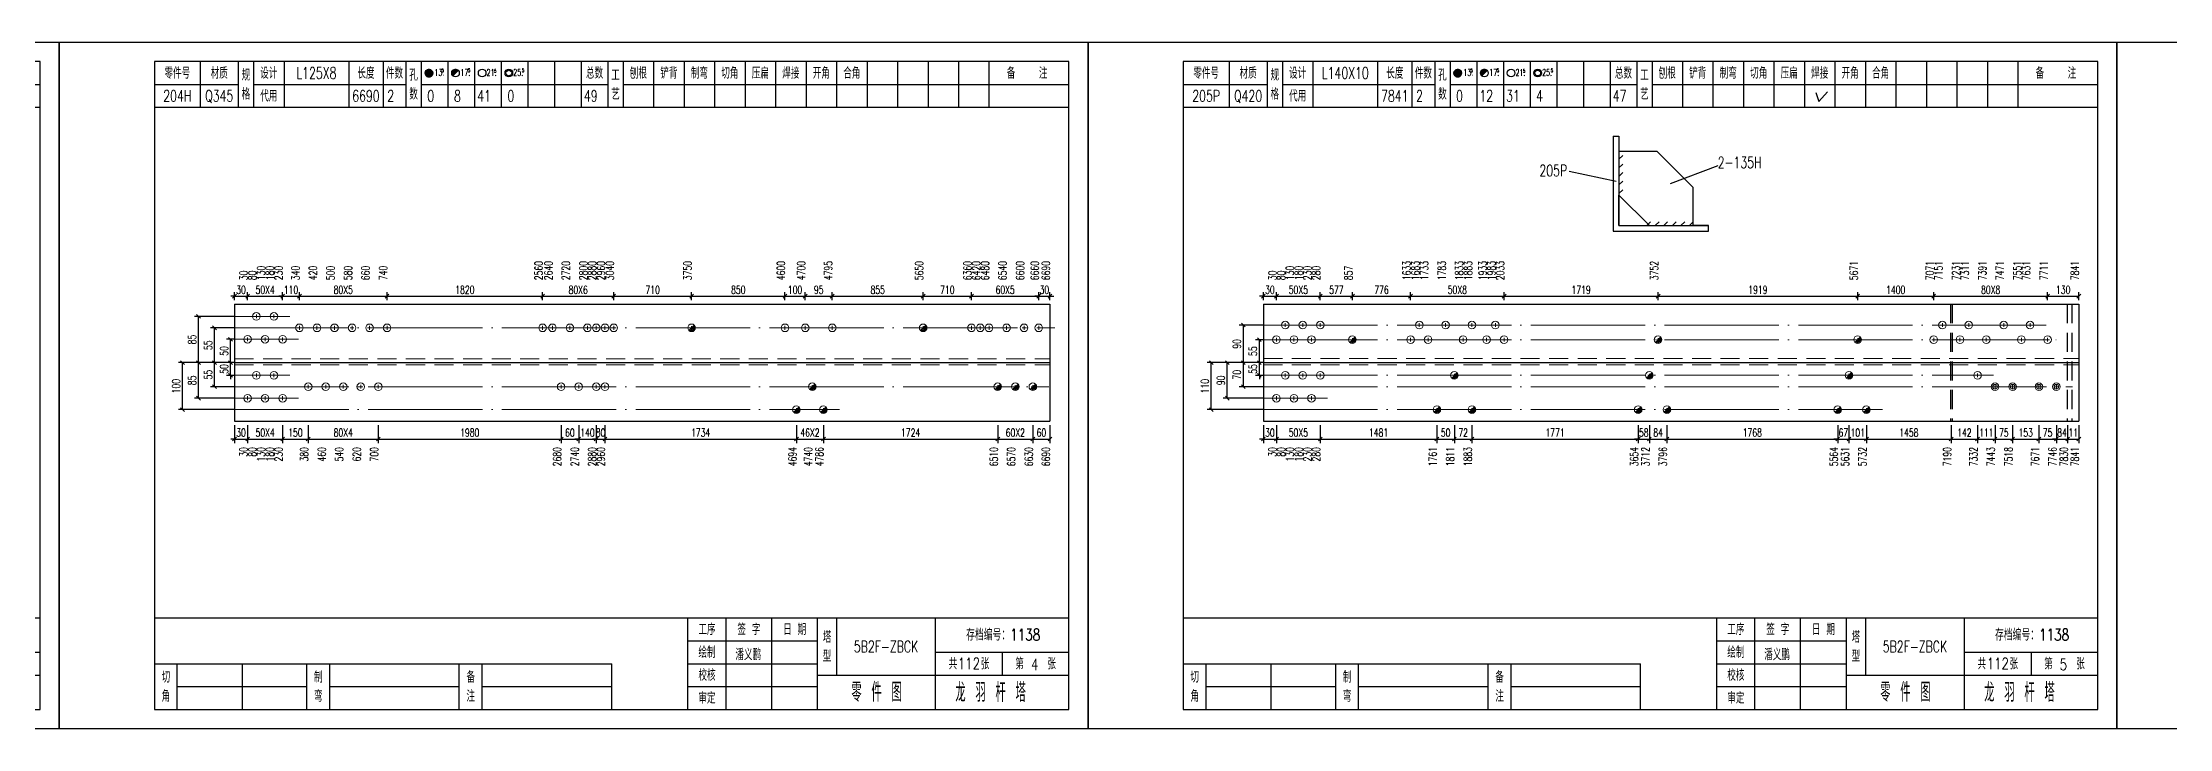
# Model space of a CAD drawing. Header units: millimetres. Extents: x 0 to 30240, y -10896 to -1348.
# Drawn here: x 806 to 1364, y -2069 to -1889 of the extents above; entities that cross this region are included whole.
import ezdxf
from ezdxf.enums import TextEntityAlignment as Align

# ---------------------------------------------------------------- set-up
doc = ezdxf.new("R2010")
doc.units = ezdxf.units.MM
doc.header["$LTSCALE"] = 20
doc.header["$PDMODE"] = 1
doc.linetypes.add('DASHDOT2X', pattern=[1.75, 1.5, -0.125, 0, -0.125])
doc.linetypes.add('HIDDEN', pattern=[0.375, 0.25, -0.125])
for name, color, linetype, lineweight in [('1', 7, 'Continuous', 25), ('11', 3, 'Continuous', 13), ('2', 1, 'HIDDEN', 13), ('5', 1, 'Continuous', 13), ('7', 2, 'DASHDOT2X', 13)]:
    doc.layers.add(name, color=color, linetype=linetype, lineweight=lineweight)
doc.styles.get("Standard").update_dxf_attribs({"font": 'simplex', "width": 0.7, "bigfont": 'gbhzfs.shx'})
doc.styles.add('SYMBOL_TXT', font='txt.shx', dxfattribs={"width": 0.6})
doc.styles.add('TITLE_TXT', font='simplex.shx', dxfattribs={"width": 0.75, "height": 2.5, "bigfont": 'gbhzfs.shx'})
doc.dimstyles.get("Standard").update_dxf_attribs({"dimtxt": 2.1, "dimasz": 1, "dimexe": 1.05, "dimexo": 0, "dimgap": 0.63, "dimtad": 1, "dimzin": 0, "dimdsep": 46, "dimtxsty": 'standard', "dimblk": 'OBLIQUE', "dimblk1": 'OBLIQUE', "dimblk2": 'OBLIQUE', "dimcen": 0.09, "dimadec": 0, "dimazin": 0, "dimtfac": 1, "dimtdec": 1, "dimtix": 1, "dimtmove": 0, "dimatfit": 3, "dimfxl": 0, "dimtolj": 1, "dimtzin": 0, "dimarcsym": 0})
pattern_1 = [(0, (-3, 0), (0, 0.0125), [])]

# ---------------------------------------------------------------- blocks, each defined once
blk = doc.blocks.new('M12_HOLE')
h = blk.add_hatch()
h.set_pattern_fill('LINE', scale=0.1, style=0)
h.set_pattern_definition(pattern_1)
h.paths.add_polyline_path([(-5, 0, 1), (-1, 0, 1)])
at = {"color": 7}
blk.add_circle((-3, 0), 2, dxfattribs=at)
at = {"color": 7, "attachment_point": 1, "style": 'SYMBOL_TXT'}
for s, insert, char_height, width in [('13\\f??|b0|i0|c0|p54;.', (-0.1, 2.1), 3.5, 5.707), ('5', (3.7, 2.3), 1.8, 2.931)]:
    blk.add_mtext(s, dxfattribs=dict(at, insert=insert, char_height=char_height, width=width))
blk = doc.blocks.new('M16_HOLE')
h = blk.add_hatch()
h.set_pattern_fill('LINE', scale=0.1, style=0)
h.set_pattern_definition(pattern_1)
h.paths.add_polyline_path([(-1.6, 1.4, 0.668179), (-5, 0, 0.198912), (-4.4, -1.4)])
at = {"color": 7}
blk.add_circle((-3, 0), 2, dxfattribs=at)
at = {"color": 7, "attachment_point": 1, "style": 'SYMBOL_TXT'}
for s, insert, char_height, width in [('17.', (-0.4, 2.1), 3.5, 6.316), ('5', (3.6, 2.3), 1.8, 1.822)]:
    blk.add_mtext(s, dxfattribs=dict(at, insert=insert, char_height=char_height, width=width))
blk = doc.blocks.new('M20_HOLE')
at = {"color": 7}
blk.add_circle((-3, 0), 2, dxfattribs=at)
at = {"color": 7, "attachment_point": 1, "style": 'SYMBOL_TXT'}
for s, insert, char_height, width in [('21.', (-0.7, 2), 3.5, 6.074), ('5', (3.3, 2), 1.8, 1.458)]:
    blk.add_mtext(s, dxfattribs=dict(at, insert=insert, char_height=char_height, width=width))
blk = doc.blocks.new('M24_HOLE')
at = {"color": 7}
for radius in [2, 1.5]:
    blk.add_circle((-3, 0), radius, dxfattribs=at)
at = {"color": 7, "attachment_point": 1, "style": 'SYMBOL_TXT'}
for s, insert, char_height, width in [('25.', (-0.7, 2.1), 3.5, 2.429), ('5', (3.9, 2.3), 1.8, 1.944)]:
    blk.add_mtext(s, dxfattribs=dict(at, insert=insert, char_height=char_height, width=width))
blk = doc.blocks.new('JgCard')
for p, q in [((270, 180), (0, 180)), ((0, 180), (0, 0)), ((270, 0), (270, 180)), ((265, 175), (25, 175)), ((25, 175), (25, 5)), ((37, 175), (37, 163)), ((47, 175), (47, 163)), ((51, 175), (51, 163)), ((59, 175), (59, 163)), ((76, 175), (76, 163)), ((85, 175), (85, 163)), ((91, 175), (91, 163)), ((95, 175), (95, 163)), ((102, 175), (102, 163)), ((109, 175), (109, 163)), ((116, 175), (116, 163)), ((123, 175), (123, 163)), ((130, 175), (130, 163)), ((137, 175), (137, 163)), ((144, 175), (144, 163)), ((148, 175), (148, 163)), ((156, 175), (156, 163)), ((164, 175), (164, 163)), ((172, 175), (172, 163)), ((180, 175), (180, 163)), ((188, 175), (188, 163)), ((196, 175), (196, 163)), ((204, 175), (204, 163)), ((212, 175), (212, 163)), ((220, 175), (220, 163)), ((228, 175), (228, 163)), ((236, 175), (236, 163)), ((244, 175), (244, 163)), ((265, 5), (265, 175)), ((25, 169), (47, 169)), ((51, 169), (91, 169)), ((95, 169), (144, 169)), ((148, 169), (265, 169)), ((25, 163), (265, 163)), ((25, 29), (265, 29)), ((165, 5), (165, 29)), ((175, 5), (175, 29)), ((187, 5), (187, 29)), ((199, 5), (199, 29)), ((204, 29), (204, 14)), ((230, 5), (230, 29)), ((165, 23), (199, 23)), ((25, 17), (145, 17)), ((31, 5), (31, 17)), ((48, 17), (48, 5)), ((65, 5), (65, 17)), ((71, 5), (71, 17)), ((105, 5), (105, 17)), ((111, 5), (111, 17)), ((145, 5), (145, 17)), ((165, 17), (199, 17)), ((230, 20), (265, 20)), ((247.5, 20), (247.5, 14)), ((199, 14), (265, 14)), ((31, 11), (65, 11)), ((71, 11), (105, 11)), ((111, 11), (145, 11)), ((165, 11), (199, 11)), ((0, 0), (270, 0)), ((25, 5), (265, 5))]:
    blk.add_line(p, q)
blk.add_lwpolyline([(96.03, 171.99, -1), (98.03, 171.99, -1)], format="xyb", close=True)
blk.add_point((145, 96))
at = {"xscale": 0.5, "yscale": 0.5, "zscale": 0.5}
for name, p in [('M12_HOLE', (98.53, 171.99)), ('M16_HOLE', (105.5, 172)), ('M24_HOLE', (119.5, 172)), ('M20_HOLE', (112.5, 172))]:
    blk.add_blockref(name, p, dxfattribs=at)
at = {"style": 'TITLE_TXT', "width": 0.75}
for s, height, p in [('存档编号：1138', 3.076, (238.02, 23.07)), ('潘义鹏', 3, (177.45, 17.91)), ('龙 羽 杆 塔', 5, (235.17, 6.97))]:
    blk.add_text(s, height=height, dxfattribs=at).set_placement(p)
at = {"attachment_point": 5, "style": 'TITLE_TXT'}
for s, insert, char_height, width in [('零件号', (31, 172), 3, 15), ('材质', (42, 172), 3, 8), ('设计', (55, 172), 3, 8), ('长度', (80.5, 172), 3, 8), ('件数', (88, 172), 3, 6), ('总数', (140.5, 172), 3, 7), ('刨根', (152, 172), 3, 8), ('铲背', (160, 172), 3, 8), ('制弯', (168, 172), 3, 8), ('切角', (176, 172), 3, 8), ('压扁', (184, 172), 3, 8), ('焊接', (192, 172), 3, 8), ('开角', (200, 172), 3, 8), ('合角', (208, 172), 3, 8), ('备    注', (254, 172), 3, 22), ('规格', (49, 169), 3, 4), ('代用', (55, 166), 3, 8), ('孔数', (93, 169), 3, 4), ('工\\P艺', (146, 169), 3, 4), ('工序', (170, 26), 3, 10), ('签 字', (181, 26), 3, 12), ('日 期', (193, 26), 3, 12), ('塔\\P型', (201.5, 21.5), 3, 5), ('绘制', (170, 20), 3, 10), ('共    张', (238.75, 17), 3, 17.5), ('第    张', (256.25, 17), 3, 17.5), ('切\\P角', (28, 11), 3, 6), ('制\\P弯', (68, 11), 3, 6), ('备\\P注', (108, 11), 3, 6), ('校核', (170, 14), 3, 10), ('零 件 图', (214.5, 9.5), 5, 31), ('审定', (170, 8), 3, 10)]:
    blk.add_mtext(s, dxfattribs=dict(at, insert=insert, char_height=char_height, width=width))
blk = doc.blocks.new('M20')
for p, q in [((-0.5, 0), (0.5, 0)), ((0, -0.5), (0, 0.5))]:
    blk.add_line(p, q)
blk.add_circle((0, 0), 1)
blk = doc.blocks.new('M16')
for p, q in [((-0.71, -0.71), (0.71, 0.71)), ((-0.4, 0), (0.4, 0)), ((0, 0.4), (0, -0.4))]:
    blk.add_line(p, q)
blk.add_circle((0, 0), 1)
for radius in [0.8, 0.6, 0.4, 0.2]:
    blk.add_arc((0, 0), radius, 225, 45)
blk = doc.blocks.new('_Oblique')
at = {"color": 0, "linetype": 'ByBlock', "lineweight": -2}
blk.add_line((-0.5, -0.5), (0.5, 0.5), dxfattribs=at)
blk = doc.blocks.new('*D1038')
at = {"layer": '11', "color": 0, "lineweight": -2}
for p, q in [((856, -1989.35), (856, -1994.07)), ((859.44, -1989.35), (859.44, -1994.07)), ((856, -1993.02), (855, -1993.02)), ((856, -1993.02), (859.44, -1993.02)), ((859.44, -1993.02), (860.44, -1993.02))]:
    blk.add_line(p, q, dxfattribs=at)
at = {"layer": 'Defpoints', "color": 0}
for p in [(856, -1989.35), (859.44, -1989.35), (859.44, -1993.02)]:
    blk.add_point(p, dxfattribs=at)
at = {"layer": '11', "color": 0, "lineweight": -2}
blk.add_blockref('_Oblique', (856, -1993.02), dxfattribs=at)
at = {"layer": '11', "color": 0, "lineweight": -2, "rotation": 180}
blk.add_blockref('_Oblique', (859.44, -1993.02), dxfattribs=at)
at = {"layer": '11', "color": 0, "insert": (857.72, -1991.34), "char_height": 2.1, "attachment_point": 5}
blk.add_mtext('\\A1;30', dxfattribs=at)
blk = doc.blocks.new('*D1044')
at = {"layer": '11', "color": 0, "lineweight": -2}
for p, q in [((946.33, -1989.35), (946.33, -1994.07)), ((950.93, -1989.35), (950.93, -1994.07)), ((946.33, -1993.02), (945.33, -1993.02)), ((946.33, -1993.02), (950.93, -1993.02)), ((950.93, -1993.02), (951.93, -1993.02))]:
    blk.add_line(p, q, dxfattribs=at)
at = {"layer": 'Defpoints', "color": 0}
for p in [(946.33, -1989.35), (950.93, -1989.35), (950.93, -1993.02)]:
    blk.add_point(p, dxfattribs=at)
at = {"layer": '11', "color": 0, "lineweight": -2}
blk.add_blockref('_Oblique', (946.33, -1993.02), dxfattribs=at)
at = {"layer": '11', "color": 0, "lineweight": -2, "rotation": 180}
blk.add_blockref('_Oblique', (950.93, -1993.02), dxfattribs=at)
at = {"layer": '11', "color": 0, "insert": (948.63, -1991.34), "char_height": 2.1, "attachment_point": 5}
blk.add_mtext('\\A1;140', dxfattribs=at)
blk = doc.blocks.new('*D1045')
at = {"layer": '11', "color": 0, "lineweight": -2}
for p, q in [((950.93, -1989.35), (950.93, -1994.07)), ((953.23, -1989.35), (953.23, -1994.07)), ((950.93, -1993.02), (949.93, -1993.02)), ((950.93, -1993.02), (953.23, -1993.02)), ((953.23, -1993.02), (954.23, -1993.02))]:
    blk.add_line(p, q, dxfattribs=at)
at = {"layer": 'Defpoints', "color": 0}
for p in [(950.93, -1989.35), (953.23, -1989.35), (953.23, -1993.02)]:
    blk.add_point(p, dxfattribs=at)
at = {"layer": '11', "color": 0, "lineweight": -2}
blk.add_blockref('_Oblique', (950.93, -1993.02), dxfattribs=at)
at = {"layer": '11', "color": 0, "lineweight": -2, "rotation": 180}
blk.add_blockref('_Oblique', (953.23, -1993.02), dxfattribs=at)
at = {"layer": '11', "color": 0, "insert": (952.08, -1991.34), "char_height": 2.1, "attachment_point": 5}
blk.add_mtext('\\A1;80', dxfattribs=at)
blk = doc.blocks.new('*D1051')
at = {"layer": '11', "color": 0, "lineweight": -2}
for p, q in [((856, -1955.54), (855, -1955.54)), ((856, -1956.59), (856, -1954.49)), ((856, -1955.54), (859.44, -1955.54)), ((859.44, -1956.59), (859.44, -1954.49)), ((859.44, -1955.54), (860.44, -1955.54))]:
    blk.add_line(p, q, dxfattribs=at)
at = {"layer": 'Defpoints', "color": 0}
for p in [(856, -1956.59), (859.44, -1955.54), (859.44, -1956.59)]:
    blk.add_point(p, dxfattribs=at)
at = {"layer": '11', "color": 0, "lineweight": -2}
blk.add_blockref('_Oblique', (856, -1955.54), dxfattribs=at)
at = {"layer": '11', "color": 0, "lineweight": -2, "rotation": 180}
blk.add_blockref('_Oblique', (859.44, -1955.54), dxfattribs=at)
at = {"layer": '11', "color": 0, "insert": (857.72, -1953.86), "char_height": 2.1, "attachment_point": 5}
blk.add_mtext('\\A1;30', dxfattribs=at)
blk = doc.blocks.new('*D1053')
at = {"layer": '11', "color": 0, "lineweight": -2}
for p, q in [((868.64, -1955.54), (867.64, -1955.54)), ((868.64, -1956.59), (868.64, -1954.49)), ((868.64, -1955.54), (873.05, -1955.54)), ((873.05, -1956.59), (873.05, -1954.49)), ((873.05, -1955.54), (874.05, -1955.54))]:
    blk.add_line(p, q, dxfattribs=at)
at = {"layer": 'Defpoints', "color": 0}
for p in [(868.64, -1956.59), (873.05, -1955.54), (873.05, -1956.59)]:
    blk.add_point(p, dxfattribs=at)
at = {"layer": '11', "color": 0, "lineweight": -2}
blk.add_blockref('_Oblique', (868.64, -1955.54), dxfattribs=at)
at = {"layer": '11', "color": 0, "lineweight": -2, "rotation": 180}
blk.add_blockref('_Oblique', (873.05, -1955.54), dxfattribs=at)
at = {"layer": '11', "color": 0, "insert": (870.85, -1953.86), "char_height": 2.1, "attachment_point": 5}
blk.add_mtext('\\A1;110', dxfattribs=at)
blk = doc.blocks.new('*D1064')
at = {"layer": '11', "color": 0, "lineweight": -2}
for p, q in [((1067.06, -1955.54), (1066.06, -1955.54)), ((1067.06, -1956.59), (1067.06, -1954.49)), ((1067.06, -1955.54), (1070, -1955.54)), ((1070, -1956.59), (1070, -1954.49)), ((1070, -1955.54), (1071, -1955.54))]:
    blk.add_line(p, q, dxfattribs=at)
at = {"layer": 'Defpoints', "color": 0}
for p in [(1067.06, -1956.59), (1070, -1955.54), (1070, -1956.59)]:
    blk.add_point(p, dxfattribs=at)
at = {"layer": '11', "color": 0, "lineweight": -2}
blk.add_blockref('_Oblique', (1067.06, -1955.54), dxfattribs=at)
at = {"layer": '11', "color": 0, "lineweight": -2, "rotation": 180}
blk.add_blockref('_Oblique', (1070, -1955.54), dxfattribs=at)
at = {"layer": '11', "color": 0, "insert": (1068.53, -1953.86), "char_height": 2.1, "attachment_point": 5}
blk.add_mtext('\\A1;30', dxfattribs=at)
blk = doc.blocks.new('*D1065')
at = {"layer": '1', "color": 0, "lineweight": -2}
for p, q in [((855.95, -1972.97), (853.9, -1972.97)), ((854.95, -1972.97), (854.95, -1971.97)), ((854.95, -1976.3), (854.95, -1972.97)), ((855.95, -1976.3), (853.9, -1976.3)), ((854.95, -1976.3), (854.95, -1977.3))]:
    blk.add_line(p, q, dxfattribs=at)
at = {"layer": 'Defpoints', "color": 0}
for p in [(854.95, -1972.97), (855.95, -1972.97), (855.95, -1976.3)]:
    blk.add_point(p, dxfattribs=at)
at = {"layer": '1', "color": 0, "lineweight": -2}
for p, rotation in [((854.95, -1972.97), 270), ((854.95, -1976.3), 90)]:
    blk.add_blockref('_Oblique', p, dxfattribs=dict(at, rotation=rotation))
at = {"layer": '1', "color": 0, "insert": (853.27, -1974.63), "char_height": 2.1, "attachment_point": 5, "rotation": 90}
blk.add_mtext('\\A1;50', dxfattribs=at)
blk = doc.blocks.new('M24')
for p, q in [((-0.6, 0), (0.6, 0)), ((0, -0.6), (0, 0.6))]:
    blk.add_line(p, q)
for radius in [1, 0.6]:
    blk.add_circle((0, 0), radius)
blk = doc.blocks.new('*D6184')
at = {"layer": '11', "color": 0, "lineweight": -2}
for p, q in [((1126, -1989.35), (1126, -1994.07)), ((1129.44, -1989.35), (1129.44, -1994.07)), ((1126, -1993.02), (1125, -1993.02)), ((1126, -1993.02), (1129.44, -1993.02)), ((1129.44, -1993.02), (1130.44, -1993.02))]:
    blk.add_line(p, q, dxfattribs=at)
at = {"layer": 'Defpoints', "color": 0}
for p in [(1126, -1989.35), (1129.44, -1989.35), (1129.44, -1993.02)]:
    blk.add_point(p, dxfattribs=at)
at = {"layer": '11', "color": 0, "lineweight": -2}
blk.add_blockref('_Oblique', (1126, -1993.02), dxfattribs=at)
at = {"layer": '11', "color": 0, "lineweight": -2, "rotation": 180}
blk.add_blockref('_Oblique', (1129.44, -1993.02), dxfattribs=at)
at = {"layer": '11', "color": 0, "insert": (1127.72, -1991.34), "char_height": 2.1, "attachment_point": 5}
blk.add_mtext('\\A1;30', dxfattribs=at)
blk = doc.blocks.new('*D6190')
at = {"layer": '11', "color": 0, "lineweight": -2}
for p, q in [((1224.36, -1989.35), (1224.36, -1994.07)), ((1227.3, -1989.35), (1227.3, -1994.07)), ((1224.36, -1993.02), (1223.36, -1993.02)), ((1224.36, -1993.02), (1227.3, -1993.02)), ((1227.3, -1993.02), (1228.3, -1993.02))]:
    blk.add_line(p, q, dxfattribs=at)
at = {"layer": 'Defpoints', "color": 0}
for p in [(1224.36, -1989.35), (1227.3, -1989.35), (1227.3, -1993.02)]:
    blk.add_point(p, dxfattribs=at)
at = {"layer": '11', "color": 0, "lineweight": -2}
blk.add_blockref('_Oblique', (1224.36, -1993.02), dxfattribs=at)
at = {"layer": '11', "color": 0, "lineweight": -2, "rotation": 180}
blk.add_blockref('_Oblique', (1227.3, -1993.02), dxfattribs=at)
at = {"layer": '11', "color": 0, "insert": (1225.83, -1991.34), "char_height": 2.1, "attachment_point": 5}
blk.add_mtext('\\A1;58', dxfattribs=at)
blk = doc.blocks.new('*D6193')
at = {"layer": '11', "color": 0, "lineweight": -2}
for p, q in [((1276.73, -1989.35), (1276.73, -1994.07)), ((1279.67, -1989.35), (1279.67, -1994.07)), ((1276.73, -1993.02), (1275.73, -1993.02)), ((1276.73, -1993.02), (1279.67, -1993.02)), ((1279.67, -1993.02), (1280.67, -1993.02))]:
    blk.add_line(p, q, dxfattribs=at)
at = {"layer": 'Defpoints', "color": 0}
for p in [(1276.73, -1989.35), (1279.67, -1989.35), (1279.67, -1993.02)]:
    blk.add_point(p, dxfattribs=at)
at = {"layer": '11', "color": 0, "lineweight": -2}
blk.add_blockref('_Oblique', (1276.73, -1993.02), dxfattribs=at)
at = {"layer": '11', "color": 0, "lineweight": -2, "rotation": 180}
blk.add_blockref('_Oblique', (1279.67, -1993.02), dxfattribs=at)
at = {"layer": '11', "color": 0, "insert": (1278.2, -1991.34), "char_height": 2.1, "attachment_point": 5}
blk.add_mtext('\\A1;67', dxfattribs=at)
blk = doc.blocks.new('*D6201')
at = {"layer": '11', "color": 0, "lineweight": -2}
for p, q in [((1334.12, -1989.35), (1334.12, -1994.07)), ((1337.06, -1989.35), (1337.06, -1994.07)), ((1334.12, -1993.02), (1333.12, -1993.02)), ((1334.12, -1993.02), (1337.06, -1993.02)), ((1337.06, -1993.02), (1338.06, -1993.02))]:
    blk.add_line(p, q, dxfattribs=at)
at = {"layer": 'Defpoints', "color": 0}
for p in [(1334.12, -1989.35), (1337.06, -1989.35), (1337.06, -1993.02)]:
    blk.add_point(p, dxfattribs=at)
at = {"layer": '11', "color": 0, "lineweight": -2}
blk.add_blockref('_Oblique', (1334.12, -1993.02), dxfattribs=at)
at = {"layer": '11', "color": 0, "lineweight": -2, "rotation": 180}
blk.add_blockref('_Oblique', (1337.06, -1993.02), dxfattribs=at)
at = {"layer": '11', "color": 0, "insert": (1335.59, -1991.34), "char_height": 2.1, "attachment_point": 5}
blk.add_mtext('\\A1;84', dxfattribs=at)
blk = doc.blocks.new('*D6203')
at = {"layer": '11', "color": 0, "lineweight": -2}
for p, q in [((1126, -1955.54), (1125, -1955.54)), ((1126, -1956.59), (1126, -1954.49)), ((1126, -1955.54), (1129.44, -1955.54)), ((1129.44, -1956.59), (1129.44, -1954.49)), ((1129.44, -1955.54), (1130.44, -1955.54))]:
    blk.add_line(p, q, dxfattribs=at)
at = {"layer": 'Defpoints', "color": 0}
for p in [(1126, -1956.59), (1129.44, -1955.54), (1129.44, -1956.59)]:
    blk.add_point(p, dxfattribs=at)
at = {"layer": '11', "color": 0, "lineweight": -2}
blk.add_blockref('_Oblique', (1126, -1955.54), dxfattribs=at)
at = {"layer": '11', "color": 0, "lineweight": -2, "rotation": 180}
blk.add_blockref('_Oblique', (1129.44, -1955.54), dxfattribs=at)
at = {"layer": '11', "color": 0, "insert": (1127.72, -1953.86), "char_height": 2.1, "attachment_point": 5}
blk.add_mtext('\\A1;30', dxfattribs=at)
blk = doc.blocks.new('*D6213')
at = {"layer": '1', "color": 0, "lineweight": -2}
for p, q in [((1125.95, -1972.97), (1123.9, -1972.97)), ((1124.95, -1972.97), (1124.95, -1971.97)), ((1124.95, -1976.3), (1124.95, -1972.97)), ((1125.95, -1976.3), (1123.9, -1976.3)), ((1124.95, -1976.3), (1124.95, -1977.3))]:
    blk.add_line(p, q, dxfattribs=at)
at = {"layer": 'Defpoints', "color": 0}
for p in [(1124.95, -1972.97), (1125.95, -1972.97), (1125.95, -1976.3)]:
    blk.add_point(p, dxfattribs=at)
at = {"layer": '1', "color": 0, "lineweight": -2}
for p, rotation in [((1124.95, -1972.97), 270), ((1124.95, -1976.3), 90)]:
    blk.add_blockref('_Oblique', p, dxfattribs=dict(at, rotation=rotation))
at = {"layer": '1', "color": 0, "insert": (1123.27, -1974.63), "char_height": 2.1, "attachment_point": 5, "rotation": 90}
blk.add_mtext('\\A1;55', dxfattribs=at)

msp = doc.modelspace()

# ---------------------------------------------------------------- linework, layer by layer
at = {"layer": '1'}
for p, q in [((1271.028, -1902.069), (1271.819, -1904.398)), ((1271.819, -1904.398), (1274.067, -1901.861)), ((1217.799, -1913.494), (1219.299, -1913.494)), ((1217.799, -1913.494), (1217.799, -1938.494)), ((1219.299, -1913.494), (1219.299, -1917.494)), ((1219.299, -1913.494), (1219.299, -1936.994)), ((1219.299, -1917.494), (1229.299, -1917.494)), ((1219.299, -1919.604), (1220.299, -1918.604)), ((1238.799, -1926.994), (1229.299, -1917.494)), ((1218.613, -1925.446), (1206.289, -1922.841)), ((1219.299, -1921.849), (1220.299, -1920.849)), ((1219.299, -1924.094), (1220.299, -1923.094)), ((1219.299, -1926.339), (1220.299, -1925.339)), ((1232.872, -1925.927), (1245.326, -1921.207)), ((1219.299, -1928.584), (1220.299, -1927.584)), ((1227.299, -1936.994), (1219.299, -1928.994)), ((1219.299, -1936.994), (1219.299, -1928.994)), ((1238.799, -1936.994), (1238.799, -1926.994)), ((1219.299, -1936.994), (1219.299, -1932.994)), ((1226.605, -1936.994), (1227.605, -1935.994)), ((1228.85, -1936.994), (1229.85, -1935.994)), ((1231.095, -1936.994), (1232.095, -1935.994)), ((1233.34, -1936.994), (1234.34, -1935.994)), ((1235.585, -1936.994), (1236.585, -1935.994)), ((1237.83, -1936.994), (1238.83, -1935.994)), ((1217.799, -1938.494), (1242.799, -1938.494)), ((1219.299, -1936.994), (1227.299, -1936.994)), ((1219.299, -1936.994), (1242.799, -1936.994)), ((1242.799, -1936.994), (1238.799, -1936.994)), ((1242.799, -1938.494), (1242.799, -1936.994)), ((856, -1957.636), (856, -1988.296)), ((856, -1957.636), (1070, -1957.636)), ((1070, -1957.636), (1070, -1988.296)), ((1126, -1957.636), (1126, -1988.296)), ((1126, -1957.636), (1340, -1957.636)), ((1340, -1957.636), (1340, -1988.296)), ((856, -1972.966), (1070, -1972.966)), ((1126, -1972.966), (1340, -1972.966)), ((856, -1988.296), (1070, -1988.296)), ((1126, -1988.296), (1340, -1988.296))]:
    msp.add_line(p, q, dxfattribs=at)
at = {"layer": '1', "linetype": 'HIDDEN'}
for p, q in [((1306.307, -1957.636), (1306.307, -1988.296)), ((1306.766, -1957.636), (1306.766, -1988.296)), ((1336.934, -1957.636), (1336.934, -1988.296)), ((1338.182, -1957.636), (1338.182, -1988.296))]:
    msp.add_line(p, q, dxfattribs=at)
at = {"layer": '2'}
for p, q in [((856, -1971.985), (1070, -1971.985)), ((856, -1973.499), (1070, -1973.499)), ((1126, -1971.871), (1340, -1971.871)), ((1126, -1973.571), (1340, -1973.571))]:
    msp.add_line(p, q, dxfattribs=at)
at = {"layer": '7'}
for p, q in [((856, -1960.834), (870.54, -1960.834)), ((856, -1963.834), (1071.26, -1963.834)), ((1126, -1963.111), (1331.42, -1963.111)), ((856, -1966.834), (872.84, -1966.834)), ((1126, -1966.943), (1336.02, -1966.943)), ((856, -1976.296), (870.54, -1976.296)), ((856, -1979.296), (1069.71, -1979.296)), ((1126, -1976.296), (1317.62, -1976.296)), ((1126, -1979.296), (1338.32, -1979.296)), ((856, -1982.296), (872.84, -1982.296)), ((856, -1985.296), (1014.763, -1985.296)), ((1126, -1982.296), (1142.84, -1982.296)), ((1126, -1985.296), (1288.474, -1985.296))]:
    msp.add_line(p, q, dxfattribs=at)

# ---------------------------------------------------------------- block references
at = {"layer": '1'}
for p in [(540, -2068.966), (810, -2068.966), (1080, -2068.966), (1350, -2068.966)]:
    msp.add_blockref('JgCard', p, dxfattribs=at)
at = {"layer": '5'}
for name, p in [('M20', (861.74, -1960.834)), ('M20', (866.34, -1960.834)), ('M20', (873.05, -1963.834)), ('M20', (877.65, -1963.834)), ('M20', (882.25, -1963.834)), ('M20', (886.85, -1963.834)), ('M20', (891.45, -1963.834)), ('M20', (896.05, -1963.834)), ('M20', (936.869, -1963.834)), ('M20', (939.428, -1963.834)), ('M20', (944.028, -1963.834)), ('M20', (948.628, -1963.834)), ('M20', (950.928, -1963.834)), ('M20', (953.228, -1963.834)), ('M20', (955.528, -1963.834)), ('M16', (975.955, -1963.834)), ('M20', (1000.465, -1963.834)), ('M20', (1005.772, -1963.834)), ('M20', (1012.863, -1963.834)), ('M16', (1036.732, -1963.834)), ('M20', (1049.41, -1963.834)), ('M20', (1051.71, -1963.834)), ('M20', (1054.01, -1963.834)), ('M20', (1058.61, -1963.834)), ('M20', (1063.21, -1963.834)), ('M20', (1067.06, -1963.834)), ('M20', (1131.74, -1963.111)), ('M20', (1136.34, -1963.111)), ('M20', (1140.94, -1963.111)), ('M20', (1166.934, -1963.111)), ('M20', (1173.834, -1963.111)), ('M20', (1180.734, -1963.111)), ('M20', (1186.884, -1963.111)), ('M20', (1304.22, -1963.111)), ('M20', (1311.12, -1963.111)), ('M20', (1320.32, -1963.111)), ('M20', (1327.22, -1963.111)), ('M20', (859.44, -1966.834)), ('M20', (864.04, -1966.834)), ('M20', (868.64, -1966.834)), ('M20', (1129.44, -1966.943)), ('M20', (1134.04, -1966.943)), ('M20', (1138.64, -1966.943)), ('M16', (1149.388, -1966.943)), ('M20', (1164.634, -1966.943)), ('M20', (1169.234, -1966.943)), ('M20', (1178.434, -1966.943)), ('M20', (1184.584, -1966.943)), ('M20', (1189.184, -1966.943)), ('M16', (1229.603, -1966.943)), ('M16', (1281.974, -1966.943)), ('M20', (1301.92, -1966.943)), ('M20', (1308.82, -1966.943)), ('M20', (1315.72, -1966.943)), ('M20', (1324.92, -1966.943)), ('M20', (1331.82, -1966.943)), ('M20', (861.74, -1976.296)), ('M20', (866.34, -1976.296)), ('M20', (1131.74, -1976.296)), ('M20', (1136.34, -1976.296)), ('M20', (1140.94, -1976.296)), ('M16', (1176.134, -1976.296)), ('M16', (1227.303, -1976.296)), ('M16', (1279.674, -1976.296)), ('M20', (1313.42, -1976.296)), ('M20', (859.44, -1982.296)), ('M20', (864.04, -1982.296)), ('M20', (868.64, -1982.296)), ('M20', (875.35, -1979.296)), ('M20', (879.95, -1979.296)), ('M20', (884.55, -1979.296)), ('M20', (889.15, -1979.296)), ('M20', (893.75, -1979.296)), ('M20', (941.728, -1979.296)), ('M20', (946.328, -1979.296)), ('M20', (950.928, -1979.296)), ('M20', (953.228, -1979.296)), ('M16', (1007.623, -1979.296)), ('M16', (1056.31, -1979.296)), ('M16', (1060.91, -1979.296)), ('M16', (1065.51, -1979.296)), ('M20', (1129.44, -1982.296)), ('M20', (1134.04, -1982.296)), ('M20', (1138.64, -1982.296)), ('M24', (1318.02, -1979.296)), ('M24', (1322.62, -1979.296)), ('M24', (1329.52, -1979.296)), ('M24', (1334.12, -1979.296)), ('M16', (1003.472, -1985.296)), ('M16', (1010.563, -1985.296)), ('M16', (1171.534, -1985.296)), ('M16', (1180.734, -1985.296)), ('M16', (1224.363, -1985.296)), ('M16', (1231.903, -1985.296)), ('M16', (1276.734, -1985.296)), ('M16', (1284.274, -1985.296))]:
    msp.add_blockref(name, p, dxfattribs=at)

# ---------------------------------------------------------------- texts
at = {"style": 'TITLE_TXT', "width": 0.75}
for s, p in [('112', (1045.855, -2053.439)), ('4', (1065.003, -2053.654)), ('112', (1315.855, -2053.439)), ('5', (1335.003, -2053.654))]:
    msp.add_text(s, height=3, dxfattribs=at).set_placement(p)
at = {"layer": '1', "width": 0.7}
for s, p in [('L125X8', (877.5, -1896.966)), ('L140X10', (1147.5, -1896.966)), ('204H', (841, -1902.966)), ('Q345', (852, -1902.966)), ('6690', (890.5, -1902.966)), ('2', (897, -1902.966)), ('0', (907.5, -1902.966)), ('8', (914.5, -1902.966)), ('41', (921.5, -1902.966)), ('0', (928.5, -1902.966)), ('49', (949.5, -1902.966)), ('205P', (1111, -1902.966)), ('Q420', (1122, -1902.966)), ('7841', (1160.5, -1902.966)), ('2', (1167, -1902.966)), ('0', (1177.5, -1902.966)), ('12', (1184.5, -1902.966)), ('31', (1191.5, -1902.966)), ('4', (1198.5, -1902.966)), ('47', (1219.5, -1902.966)), ('2-135H', (1250.997, -1920.425)), ('205P', (1202.096, -1922.548))]:
    msp.add_text(s, height=3, dxfattribs=at).set_placement(p, align=Align.MIDDLE_CENTER)
for s, p in [('130', (864.04, -1951.336)), ('180', (866.34, -1951.336)), ('230', (868.64, -1951.336)), ('340', (873.05, -1951.336)), ('420', (877.65, -1951.336)), ('500', (882.25, -1951.336)), ('580', (886.85, -1951.336)), ('660', (891.45, -1951.336)), ('740', (896.05, -1951.336)), ('2560', (936.869, -1951.336)), ('2640', (939.428, -1951.336)), ('2720', (944.028, -1951.336)), ('2800', (948.628, -1951.336)), ('2880', (950.928, -1951.336)), ('2960', (953.228, -1951.336)), ('3040', (955.528, -1951.336)), ('3750', (975.955, -1951.336)), ('4600', (1000.465, -1951.336)), ('4700', (1005.772, -1951.336)), ('4795', (1012.863, -1951.336)), ('5650', (1036.732, -1951.336)), ('6360', (1049.41, -1951.336)), ('6420', (1051.71, -1951.336)), ('6480', (1054.01, -1951.336)), ('6540', (1058.61, -1951.336)), ('6600', (1063.21, -1951.336)), ('6660', (1067.06, -1951.336)), ('6690', (1070, -1951.336)), ('130', (1134.04, -1951.336)), ('180', (1136.34, -1951.336)), ('230', (1138.64, -1951.336)), ('280', (1140.94, -1951.336)), ('857', (1149.398, -1951.336)), ('1633', (1164.657, -1951.336)), ('1683', (1166.957, -1951.336)), ('1733', (1169.275, -1951.336)), ('1783', (1173.875, -1951.336)), ('1833', (1178.457, -1951.336)), ('1883', (1180.772, -1951.336)), ('1933', (1184.607, -1951.336)), ('1983', (1186.907, -1951.336)), ('2033', (1189.195, -1951.336)), ('3752', (1229.628, -1951.336)), ('5671', (1281.991, -1951.336)), ('7071', (1301.934, -1951.336)), ('7151', (1304.249, -1951.336)), ('7231', (1308.834, -1951.336)), ('7311', (1311.174, -1951.336)), ('7391', (1315.742, -1951.336)), ('7471', (1320.344, -1951.336)), ('7551', (1324.934, -1951.336)), ('7631', (1327.249, -1951.336)), ('7711', (1331.853, -1951.336)), ('7841', (1340, -1951.336)), ('30', (859.44, -1951.336)), ('80', (861.74, -1951.336)), ('30', (1129.44, -1951.336)), ('80', (1131.74, -1951.336))]:
    msp.add_text(s, height=2.1, rotation=90, dxfattribs=at).set_placement(p)
for s, p in [('30', (859.44, -1995.121)), ('80', (861.74, -1995.121)), ('130', (864.04, -1995.121)), ('180', (866.34, -1995.121)), ('230', (868.64, -1995.121)), ('380', (875.35, -1995.121)), ('460', (879.95, -1995.121)), ('540', (884.55, -1995.121)), ('620', (889.15, -1995.121)), ('700', (893.75, -1995.121)), ('2680', (941.728, -1995.121)), ('2740', (946.328, -1995.121)), ('2880', (950.928, -1995.121)), ('2960', (953.228, -1995.121)), ('4694', (1003.492, -1995.121)), ('4740', (1007.623, -1995.121)), ('4786', (1010.541, -1995.121)), ('6510', (1056.31, -1995.121)), ('6570', (1060.91, -1995.121)), ('6630', (1065.51, -1995.121)), ('6690', (1070, -1995.121)), ('30', (1129.44, -1995.121)), ('80', (1131.74, -1995.121)), ('130', (1134.04, -1995.121)), ('180', (1136.34, -1995.121)), ('230', (1138.64, -1995.121)), ('280', (1140.94, -1995.121)), ('1761', (1171.497, -1995.121)), ('1811', (1176.093, -1995.121)), ('1883', (1180.727, -1995.121)), ('3654', (1224.364, -1995.121)), ('3712', (1227.332, -1995.121)), ('3796', (1231.91, -1995.121)), ('5564', (1276.746, -1995.121)), ('5631', (1279.703, -1995.121)), ('5732', (1284.28, -1995.121)), ('7190', (1306.542, -1995.121)), ('7332', (1313.399, -1995.121)), ('7443', (1317.993, -1995.121)), ('7518', (1322.595, -1995.121)), ('7671', (1329.561, -1995.121)), ('7746', (1334.149, -1995.121)), ('7830', (1337.159, -1995.121)), ('7841', (1340, -1995.121))]:
    msp.add_text(s, height=2.1, rotation=90, dxfattribs=at).set_placement(p, align=Align.RIGHT)
at = {"layer": '1', "char_height": 3, "width": 26, "attachment_point": 5}
for insert in [(1027, -2047.466), (1297, -2047.466)]:
    msp.add_mtext('5B2F-ZBCK', dxfattribs=dict(at, insert=insert))

# ---------------------------------------------------------------- dimensions: what is measured, and where the dimension line sits
at = {"layer": '1'}
for base, p1, p2, text in [((846.55, -1960.834), (855.95, -1972.966), (855.95, -1960.834), '85'), ((850.75, -1963.834), (855.95, -1972.966), (855.95, -1963.834), '55'), ((1120.75, -1963.111), (1125.95, -1972.966), (1125.95, -1963.111), '90'), ((854.95, -1966.834), (855.95, -1972.966), (855.95, -1966.834), '50'), ((1124.95, -1966.943), (1125.95, -1972.966), (1125.95, -1966.943), '55'), ((842.35, -1972.966), (855.95, -1985.296), (855.95, -1972.966), '100'), ((846.55, -1972.966), (855.95, -1982.296), (855.95, -1972.966), '85'), ((850.75, -1972.966), (855.95, -1979.296), (855.95, -1972.966), '55'), ((1112.35, -1972.966), (1125.95, -1985.296), (1125.95, -1972.966), '110'), ((1116.55, -1972.966), (1125.95, -1982.296), (1125.95, -1972.966), '90'), ((1120.75, -1972.966), (1125.95, -1979.296), (1125.95, -1972.966), '70')]:
    msp.add_linear_dim(base=base, p1=p1, p2=p2, angle=90, text=text, dimstyle='standard', dxfattribs=at).render()
for base, p1, p2, text, picture, middle in [((854.95, -1972.966), (855.95, -1976.296), (855.95, -1972.966), '50', '*D1065', (853.27, -1974.631)), ((1124.95, -1972.966), (1125.95, -1976.296), (1125.95, -1972.966), '55', '*D6213', (1123.27, -1974.631))]:
    dim = msp.add_linear_dim(base=base, p1=p1, p2=p2, angle=90, text=text, dimstyle='standard', dxfattribs=at)
    dim.commit()
    dim.dimension.update_dxf_attribs({"geometry": picture, "text_midpoint": middle})
at = {"layer": '11'}
for base, p1, p2, text, picture, middle in [((859.44, -1955.536), (856, -1956.586), (859.44, -1956.586), '30', '*D1051', (857.72, -1953.856)), ((873.05, -1955.536), (868.64, -1956.586), (873.05, -1956.586), '110', '*D1053', (870.845, -1953.856)), ((1070, -1955.536), (1067.06, -1956.586), (1070, -1956.586), '30', '*D1064', (1068.53, -1953.856)), ((1129.44, -1955.536), (1126, -1956.586), (1129.44, -1956.586), '30', '*D6203', (1127.72, -1953.856)), ((859.44, -1993.021), (856, -1989.346), (859.44, -1989.346), '30', '*D1038', (857.72, -1991.341)), ((950.928, -1993.021), (946.328, -1989.346), (950.928, -1989.346), '140', '*D1044', (948.628, -1991.341)), ((953.228, -1993.021), (950.928, -1989.346), (953.228, -1989.346), '80', '*D1045', (952.078, -1991.341)), ((1129.44, -1993.021), (1126, -1989.346), (1129.44, -1989.346), '30', '*D6184', (1127.72, -1991.341)), ((1227.303, -1993.021), (1224.363, -1989.346), (1227.303, -1989.346), '58', '*D6190', (1225.833, -1991.341)), ((1279.674, -1993.021), (1276.734, -1989.346), (1279.674, -1989.346), '67', '*D6193', (1278.204, -1991.341)), ((1337.06, -1993.021), (1334.12, -1989.346), (1337.06, -1989.346), '84', '*D6201', (1335.59, -1991.341))]:
    dim = msp.add_linear_dim(base=base, p1=p1, p2=p2, text=text, dimstyle='standard', dxfattribs=at)
    dim.commit()
    dim.dimension.update_dxf_attribs({"geometry": picture, "text_midpoint": middle})
for base, p1, p2, text in [((868.64, -1955.536), (859.44, -1956.586), (868.64, -1956.586), '50X4'), ((896.05, -1955.536), (873.05, -1956.586), (896.05, -1956.586), '80X5'), ((936.869, -1955.536), (896.05, -1956.586), (936.869, -1956.586), '1820'), ((955.528, -1955.536), (936.869, -1956.586), (955.528, -1956.586), '80X6'), ((975.955, -1955.536), (955.528, -1956.586), (975.955, -1956.586), '710'), ((1000.465, -1955.536), (975.955, -1956.586), (1000.465, -1956.586), '850'), ((1005.772, -1955.536), (1000.465, -1956.586), (1005.772, -1956.586), '100'), ((1012.863, -1955.536), (1005.772, -1956.586), (1012.863, -1956.586), '95'), ((1036.732, -1955.536), (1012.863, -1956.586), (1036.732, -1956.586), '855'), ((1049.41, -1955.536), (1036.732, -1956.586), (1049.41, -1956.586), '710'), ((1067.06, -1955.536), (1049.41, -1956.586), (1067.06, -1956.586), '60X5'), ((1140.94, -1955.536), (1129.44, -1956.586), (1140.94, -1956.586), '50X5'), ((1149.388, -1955.536), (1140.94, -1956.586), (1149.388, -1956.586), '577'), ((1164.634, -1955.536), (1149.388, -1956.586), (1164.634, -1956.586), '776'), ((1189.184, -1955.536), (1164.634, -1956.586), (1189.184, -1956.586), '50X8'), ((1229.603, -1955.536), (1189.184, -1956.586), (1229.603, -1956.586), '1719'), ((1281.974, -1955.536), (1229.603, -1956.586), (1281.974, -1956.586), '1919'), ((1301.92, -1955.536), (1281.974, -1956.586), (1301.92, -1956.586), '1400'), ((1331.82, -1955.536), (1301.92, -1956.586), (1331.82, -1956.586), '80X8'), ((1340, -1955.536), (1331.82, -1956.586), (1340, -1956.586), '130'), ((868.64, -1993.021), (859.44, -1989.346), (868.64, -1989.346), '50X4'), ((875.35, -1993.021), (868.64, -1989.346), (875.35, -1989.346), '150'), ((893.75, -1993.021), (875.35, -1989.346), (893.75, -1989.346), '80X4'), ((941.728, -1993.021), (893.75, -1989.346), (941.728, -1989.346), '1980'), ((946.328, -1993.021), (941.728, -1989.346), (946.328, -1989.346), '60'), ((1003.472, -1993.021), (953.228, -1989.346), (1003.472, -1989.346), '1734'), ((1010.563, -1993.021), (1003.472, -1989.346), (1010.563, -1989.346), '46X2'), ((1056.31, -1993.021), (1010.563, -1989.346), (1056.31, -1989.346), '1724'), ((1065.51, -1993.021), (1056.31, -1989.346), (1065.51, -1989.346), '60X2'), ((1070, -1993.021), (1065.51, -1989.346), (1070, -1989.346), '60'), ((1140.94, -1993.021), (1129.44, -1989.346), (1140.94, -1989.346), '50X5'), ((1171.534, -1993.021), (1140.94, -1989.346), (1171.534, -1989.346), '1481'), ((1176.134, -1993.021), (1171.534, -1989.346), (1176.134, -1989.346), '50'), ((1180.734, -1993.021), (1176.134, -1989.346), (1180.734, -1989.346), '72'), ((1224.363, -1993.021), (1180.734, -1989.346), (1224.363, -1989.346), '1771'), ((1231.903, -1993.021), (1227.303, -1989.346), (1231.903, -1989.346), '84'), ((1276.734, -1993.021), (1231.903, -1989.346), (1276.734, -1989.346), '1768'), ((1284.274, -1993.021), (1279.674, -1989.346), (1284.274, -1989.346), '101'), ((1306.52, -1993.021), (1284.274, -1989.346), (1306.52, -1989.346), '1458'), ((1313.42, -1993.021), (1306.52, -1989.346), (1313.42, -1989.346), '142'), ((1318.02, -1993.021), (1313.42, -1989.346), (1318.02, -1989.346), '111'), ((1322.62, -1993.021), (1318.02, -1989.346), (1322.62, -1989.346), '75'), ((1329.52, -1993.021), (1322.62, -1989.346), (1329.52, -1989.346), '153'), ((1334.12, -1993.021), (1329.52, -1989.346), (1334.12, -1989.346), '75'), ((1340, -1993.021), (1337.06, -1989.346), (1340, -1989.346), '11')]:
    msp.add_linear_dim(base=base, p1=p1, p2=p2, text=text, dimstyle='standard', dxfattribs=at).render()

doc.saveas('drawing.dxf')
